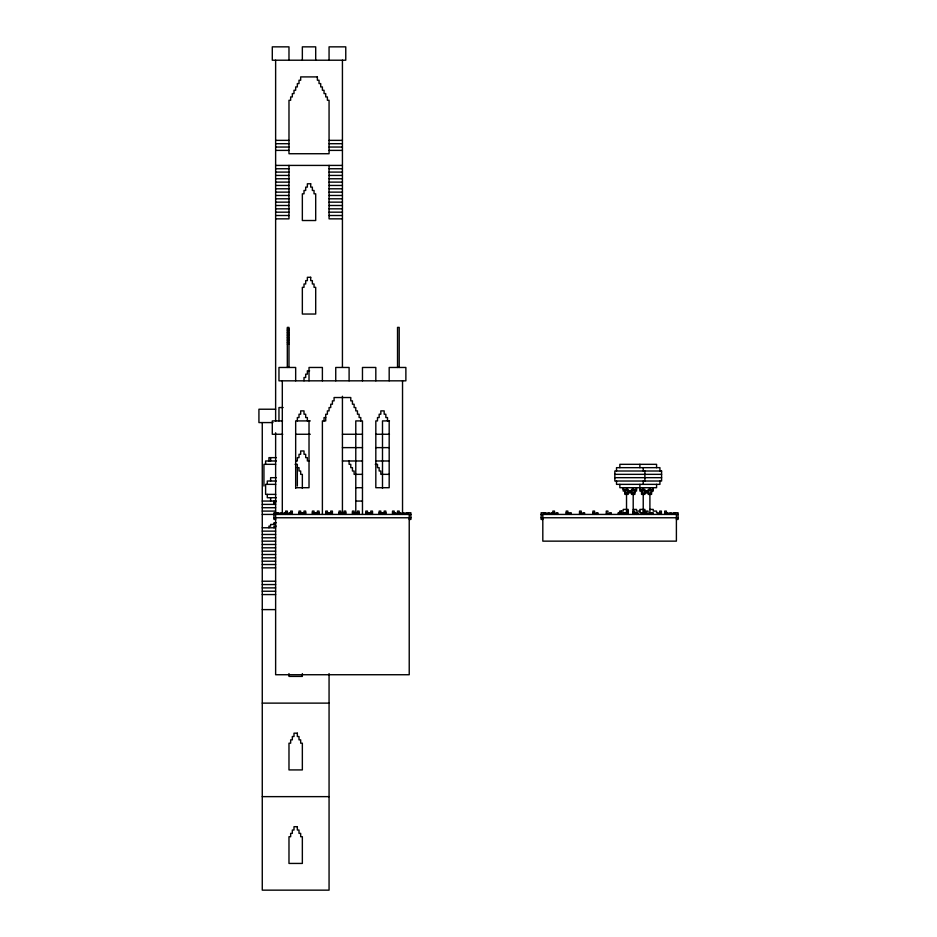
<?xml version="1.0" encoding="UTF-8"?>
<svg xmlns="http://www.w3.org/2000/svg" width="937" height="937" viewBox="0 0 937 937"><rect width="100%" height="100%" fill="white"/><g stroke="black" fill="none" stroke-linecap="round" stroke-linejoin="round"><path stroke-width="1.41" d="M275.63 140.363L288.983 140.363M329.063 140.363L342.427 140.363M275.63 143.701L288.983 143.701M329.063 143.701L342.427 143.701M275.63 147.039L288.983 147.039M329.063 147.039L342.427 147.039M275.63 150.388L288.983 150.388M329.063 150.388L342.427 150.388M275.63 165.416L342.427 165.416M275.63 168.754L288.983 168.754M329.063 168.754L342.427 168.754M275.63 172.092L288.983 172.092M329.063 172.092L342.427 172.092M275.63 175.43L288.983 175.43M329.063 175.43L342.427 175.43M275.63 178.768L288.983 178.768M329.063 178.768L342.427 178.768M275.63 182.118L288.983 182.118M329.063 182.118L342.427 182.118M275.63 185.456L288.983 185.456M329.063 185.456L342.427 185.456M275.63 188.794L288.983 188.794M329.063 188.794L342.427 188.794M275.63 192.132L288.983 192.132M329.063 192.132L342.427 192.132M275.63 195.47L288.983 195.47M329.063 195.47L342.427 195.47M275.63 198.808L288.983 198.808M329.063 198.808L342.427 198.808M275.63 202.146L288.983 202.146M329.063 202.146L342.427 202.146M275.63 205.496L288.983 205.496M329.063 205.496L342.427 205.496M275.63 208.834L288.983 208.834M329.063 208.834L342.427 208.834M275.63 212.172L288.983 212.172M329.063 212.172L342.427 212.172M275.63 215.51L288.983 215.51M329.063 215.51L342.427 215.51M275.63 218.848L288.983 218.848L288.983 165.416M342.427 218.848L329.063 218.848L329.063 165.416M287.319 329.063L288.983 329.063M287.319 330.738L288.983 330.738M287.319 332.401L288.983 332.401M287.319 334.076L288.983 334.076M287.319 335.739L288.983 335.739M287.319 337.414L288.983 337.414M287.319 339.077L288.983 339.077M287.319 340.752L288.983 340.752M287.319 342.427L288.983 342.427M287.319 344.09L288.983 344.09M309.585 370.806L307.359 370.806L307.359 374.156L305.685 374.156L305.685 377.494L304.01 377.494L304.01 380.832M283.138 407.548L278.968 407.548L278.968 420.912M275.63 409.223L258.928 409.223L258.928 422.575L272.96 422.575M325.725 417.562L324.05 417.562L324.05 420.912M282.517 420.912L272.292 420.912L272.292 434.264L282.787 434.264M310.276 420.912L295.67 420.912L295.67 488.259M389.452 420.912L382.495 420.912L382.495 488.411M295.67 434.264L310.276 434.264M342.427 434.264L362.467 434.264M375.819 434.264L389.452 434.264M342.427 447.628L362.467 447.628M375.819 447.628L389.183 447.628M276.403 457.643L268.942 457.643L268.942 460.981M276.403 460.981L265.604 460.981L265.604 464.33M295.67 460.981L297.334 460.981L297.334 457.643L299.008 457.643L299.008 454.304L300.672 454.304L300.672 450.966L304.01 450.966L304.01 454.304L305.685 454.304L305.685 457.643L307.359 457.643L307.359 460.981L309.023 460.981M342.427 460.981L362.467 460.981M375.819 460.981L389.183 460.981M275.63 464.33L263.941 464.33L263.941 486.034M295.108 464.33L297.334 464.33L297.334 486.034M375.268 464.33L377.494 464.33L377.494 467.668L379.157 467.668L379.157 471.006L380.832 471.006L380.832 474.345L389.183 474.345M297.334 467.668L299.008 467.668L299.008 471.006L300.672 471.006L300.672 474.345L302.346 474.345L302.346 488.411M362.467 474.345L354.116 474.345L354.116 471.006L352.441 471.006L352.441 467.668L350.778 467.668L350.778 464.33L349.103 464.33L349.103 460.981M614.836 474.345L661.592 474.345M276.345 477.683L270.617 477.683L270.617 481.021M614.836 477.683L661.592 477.683M276.345 481.021L267.279 481.021L267.279 484.359M275.712 484.359L265.604 484.359L265.604 494.385L275.712 494.385M295.67 487.708L309.023 487.708L309.023 420.912M355.779 487.708L362.467 487.708M623.187 489.372L624.85 489.372L624.85 494.385L628.2 494.385L628.2 489.372L625.975 489.372M633.763 489.372L631.538 489.372L631.538 494.385L634.876 494.385L634.876 489.372L636.539 489.372M639.889 489.372L641.552 489.372L641.552 494.385L644.89 494.385L644.89 489.372L642.665 489.372M650.465 489.372L648.228 489.372L648.228 494.385L651.578 494.385L651.578 489.372L653.241 489.372M627.638 491.047L632.088 491.047M644.34 491.047L648.791 491.047M624.85 492.71L631.866 492.71M634.876 492.71L633.201 492.71L633.201 514.425M641.552 492.71L643.227 492.71L643.227 514.425M644.562 492.71L648.568 492.71M651.578 492.71L649.903 492.71L649.903 512.972M276.345 497.723L267.279 497.723L267.279 494.385M262.266 501.061L276.345 501.061M355.779 501.061L362.467 501.061M273.955 502.736L275.63 502.736M262.266 504.399L275.63 504.399M262.266 507.737L275.63 507.737M633.201 509.412L636.539 509.412L636.539 511.087L639.889 511.087M649.903 509.412L653.241 509.412L653.241 511.087L656.579 511.087L656.579 512.75L658.254 512.75L658.254 514.425M262.266 511.087L275.63 511.087M626.525 511.087L628.2 511.087M643.227 511.087L644.89 511.087M282.306 512.75L280.631 512.75L280.631 514.425M287.319 512.75L283.981 512.75L283.981 514.425M292.321 512.75L288.983 512.75L288.983 514.425M299.008 512.75L305.685 512.75M312.361 512.75L319.048 512.75M325.725 512.75L332.401 512.75M339.077 512.75L345.765 512.75M352.441 512.75L359.117 512.75M365.805 512.75L372.481 512.75M379.157 512.75L385.845 512.75M392.521 512.75L395.859 512.75L395.859 514.425M397.534 512.75L400.872 512.75L400.872 514.425M402.535 512.75L404.21 512.75L404.21 514.425M554.505 512.75L551.155 512.75L551.155 514.425M566.194 512.75L567.857 512.75M579.546 512.75L581.221 512.75M592.91 512.75L594.573 512.75M621.301 512.75L618.174 512.75L618.174 514.425M628.2 512.75L622.964 512.75L622.964 514.425M632.99 512.75L637.992 512.75L637.992 514.425M644.89 512.75L639.889 512.75L639.889 509.412L644.89 509.412L644.89 514.425M659.707 512.75L661.37 512.75M664.708 512.75L668.058 512.75L668.058 514.425M262.266 514.425L410.886 514.425M541.141 514.425L678.072 514.425M273.955 517.763L410.886 517.763M541.141 517.763L678.072 517.763M275.63 519.438L273.955 519.438L273.955 512.75L278.968 512.75L278.968 514.425M409.223 519.438L410.886 519.438L410.886 512.75L405.873 512.75L405.873 514.425M542.816 519.438L541.141 519.438L541.141 512.75L546.154 512.75L546.154 514.425M676.397 519.438L678.072 519.438L678.072 512.75L673.059 512.75L673.059 514.425M276.181 522.776L273.955 522.776L273.955 524.439M274.518 524.439L270.617 524.439L270.617 526.114L268.942 526.114L268.942 527.777M276.181 526.114L273.955 526.114L273.955 527.777M262.266 527.777L275.63 527.777M262.266 531.127L275.63 531.127M262.266 534.465L275.63 534.465M262.266 537.803L275.63 537.803M262.266 541.141L275.63 541.141M262.266 544.479L275.63 544.479M262.266 547.817L275.63 547.817M262.266 551.155L275.63 551.155M262.266 554.505L275.63 554.505M262.266 557.843L275.63 557.843M262.266 561.181L275.63 561.181M262.266 564.519L275.63 564.519M262.266 567.857L275.63 567.857M262.266 581.221L275.63 581.221M262.266 584.559L275.63 584.559M262.266 587.897L275.63 587.897M262.266 591.235L275.63 591.235M262.266 594.573L275.63 594.573M262.266 609.612L275.337 609.612M262.266 703.125L329.063 703.125M262.266 796.637L329.063 796.637M676.397 514.425L676.397 541.141L542.816 541.141L542.816 514.425M674.734 512.75L674.734 514.425M671.396 514.425L671.396 512.75L669.721 512.75L669.721 514.425M666.383 514.425L666.383 511.087L664.708 511.087L664.708 514.425M661.37 514.425L661.37 511.087L659.707 511.087L659.707 514.425M659.929 471.006L659.929 467.668L616.511 467.668L616.511 471.006M659.929 481.021L659.929 484.359L616.511 484.359L616.511 481.021M656.579 467.668L656.579 464.33L619.849 464.33L619.849 467.668M656.579 484.359L656.579 487.708L619.849 487.708L619.849 484.359M653.241 487.708L653.241 491.047L649.903 491.047L649.903 487.708M653.241 514.425L653.241 512.75L649.681 512.75L649.681 514.425M651.356 512.75L651.356 514.425M648.017 514.425L648.017 511.087L646.343 511.087L646.343 514.425M646.565 491.047L646.565 492.71M644.89 471.006L644.89 481.021M643.227 467.668L643.227 471.006M643.227 481.021L643.227 484.359M643.227 487.708L643.227 491.047L639.889 491.047L639.889 484.359M641.552 512.75L641.552 514.425M639.889 464.33L639.889 467.668M636.539 487.708L636.539 491.047L633.201 491.047L633.201 487.708M636.539 512.75L636.539 514.425M636.328 512.75L636.328 514.425M634.876 512.75L634.876 514.425M634.654 514.425L634.654 511.087L632.99 511.087L632.99 514.425M629.863 491.047L629.863 492.71M628.2 514.425L628.2 509.412L623.187 509.412L623.187 511.087L619.626 511.087L619.626 514.425M626.525 487.708L626.525 491.047L623.187 491.047L623.187 487.708M626.525 492.71L626.525 514.425M624.639 512.75L624.639 514.425M623.187 512.75L623.187 514.425M621.301 511.087L621.301 514.425M611.275 514.425L611.275 512.75L609.612 512.75L609.612 514.425M607.937 514.425L607.937 511.087L606.262 511.087L606.262 514.425M597.923 514.425L597.923 512.75L596.248 512.75L596.248 514.425M594.573 514.425L594.573 511.087L592.91 511.087L592.91 514.425M584.559 514.425L584.559 512.75L582.884 512.75L582.884 514.425M581.221 514.425L581.221 511.087L579.546 511.087L579.546 514.425M571.195 514.425L571.195 512.75L569.532 512.75L569.532 514.425M567.857 514.425L567.857 511.087L566.194 511.087L566.194 514.425M557.843 514.425L557.843 512.75L556.168 512.75L556.168 514.425M554.505 514.425L554.505 511.087L552.83 511.087L552.83 514.425M549.492 514.425L549.492 512.75L547.817 512.75L547.817 514.425M544.479 512.75L544.479 514.425M409.223 514.425L409.223 674.734L275.63 674.734L275.63 514.425M407.548 512.75L407.548 514.425M402.535 380.832L402.535 514.425M399.197 367.468L399.197 327.388L397.534 327.388L397.534 367.468M399.197 514.425L399.197 511.087L397.534 511.087L397.534 514.425M394.184 514.425L394.184 511.087L392.521 511.087L392.521 514.425M389.183 380.832L389.183 367.468L405.873 367.468L405.873 380.832L278.968 380.832L278.968 367.468L295.67 367.468L295.67 380.832M389.183 420.912L389.183 487.708L375.819 487.708L375.819 420.912L377.494 420.912L377.494 417.562L379.157 417.562L379.157 414.224L380.832 414.224L380.832 410.886L384.17 410.886L384.17 414.224L385.845 414.224L385.845 417.562L387.508 417.562L387.508 420.912M385.845 514.425L385.845 511.087L384.17 511.087L384.17 514.425M382.495 512.75L382.495 514.425M380.832 514.425L380.832 511.087L379.157 511.087L379.157 514.425M375.819 380.832L375.819 367.468L362.467 367.468L362.467 380.832M372.481 514.425L372.481 511.087L370.806 511.087L370.806 514.425M369.143 512.75L369.143 514.425M367.468 514.425L367.468 511.087L365.805 511.087L365.805 514.425M362.467 514.425L362.467 420.912L355.779 420.912L355.779 514.425M360.792 420.912L360.792 417.562L359.117 417.562L359.117 414.224L357.454 414.224L357.454 410.886L355.779 410.886L355.779 407.548L354.116 407.548L354.116 404.21L352.441 404.21L352.441 400.872L350.778 400.872L350.778 397.534L334.076 397.534L334.076 400.872L332.401 400.872L332.401 404.21L330.738 404.21L330.738 407.548L329.063 407.548L329.063 410.886L327.388 410.886L327.388 414.224L325.725 414.224L325.725 420.912L322.387 420.912L322.387 514.425M359.117 514.425L359.117 511.087L357.454 511.087L357.454 514.425M354.116 514.425L354.116 511.087L352.441 511.087L352.441 514.425M349.103 380.832L349.103 367.468L335.739 367.468L335.739 380.832M345.765 514.425L345.765 511.087L344.09 511.087L344.09 514.425M342.427 60.214L342.427 367.058M342.427 396.281L342.427 514.425M340.752 514.425L340.752 511.087L339.077 511.087L339.077 514.425M332.401 514.425L332.401 511.087L330.738 511.087L330.738 514.425M329.063 60.214L329.063 46.85L345.765 46.85L345.765 60.214L272.292 60.214L272.292 46.85L288.983 46.85L288.983 60.214M329.063 512.75L329.063 514.425M329.063 673.586L329.063 890.15L262.266 890.15L262.266 422.575M327.388 514.425L327.388 511.087L325.725 511.087L325.725 514.425M322.387 380.832L322.387 367.468L309.023 367.468L309.023 380.832M319.048 514.425L319.048 511.087L317.374 511.087L317.374 514.425M315.699 60.214L315.699 46.85L302.346 46.85L302.346 60.214M315.699 512.75L315.699 514.425M314.036 514.425L314.036 511.087L312.361 511.087L312.361 514.425M307.359 420.912L307.359 417.562L305.685 417.562L305.685 414.224L304.01 414.224L304.01 410.886L300.672 410.886L300.672 414.224L299.008 414.224L299.008 417.562L297.334 417.562L297.334 420.912M305.685 514.425L305.685 511.087L304.01 511.087L304.01 514.425M302.346 512.75L302.346 514.425M302.346 673.586L302.346 676.397L288.983 676.397L288.983 673.586M300.672 514.425L300.672 511.087L299.008 511.087L299.008 514.425M292.321 514.425L292.321 511.087L290.657 511.087L290.657 514.425M288.983 367.468L288.983 327.388L287.319 327.388L287.319 367.468M287.319 514.425L287.319 511.087L285.644 511.087L285.644 514.425M282.306 380.832L282.306 514.425M277.293 512.75L277.293 514.425M275.63 60.214L275.63 421.24M275.63 432.8L275.63 513.312M273.955 501.061L273.955 504.399M270.617 457.643L270.617 460.981M270.617 497.723L270.617 501.061M317.374 76.904L300.672 76.904L300.672 80.242L299.008 80.242L299.008 83.592L297.334 83.592L297.334 86.93L295.67 86.93L295.67 90.268L293.995 90.268L293.995 93.606L292.321 93.606L292.321 96.944L290.657 96.944L290.657 100.282L288.983 100.282L288.983 153.727L329.063 153.727L329.063 100.282L327.388 100.282L327.388 96.944L325.725 96.944L325.725 93.606L324.05 93.606L324.05 90.268L322.387 90.268L322.387 86.93L320.712 86.93L320.712 83.592L319.048 83.592L319.048 80.242L317.374 80.242L317.374 76.904M310.697 183.781L307.359 183.781L307.359 187.119L305.685 187.119L305.685 190.457L304.01 190.457L304.01 193.807L302.346 193.807L302.346 220.523L315.699 220.523L315.699 193.807L314.036 193.807L314.036 190.457L312.361 190.457L312.361 187.119L310.697 187.119L310.697 183.781M310.697 277.293L307.359 277.293L307.359 280.631L305.685 280.631L305.685 283.981L304.01 283.981L304.01 287.319L302.346 287.319L302.346 314.036L315.699 314.036L315.699 287.319L314.036 287.319L314.036 283.981L312.361 283.981L312.361 280.631L310.697 280.631L310.697 277.293M661.592 471.006L614.836 471.006L614.836 481.021L661.592 481.021L661.592 471.006M297.334 733.179L293.995 733.179L293.995 736.517L292.321 736.517L292.321 739.855L290.657 739.855L290.657 743.193L288.983 743.193L288.983 769.921L302.346 769.921L302.346 743.193L300.672 743.193L300.672 739.855L299.008 739.855L299.008 736.517L297.334 736.517L297.334 733.179M297.334 826.692L293.995 826.692L293.995 830.03L292.321 830.03L292.321 833.368L290.657 833.368L290.657 836.718L288.983 836.718L288.983 863.434L302.346 863.434L302.346 836.718L300.672 836.718L300.672 833.368L299.008 833.368L299.008 830.03L297.334 830.03L297.334 826.692"/></g></svg>
